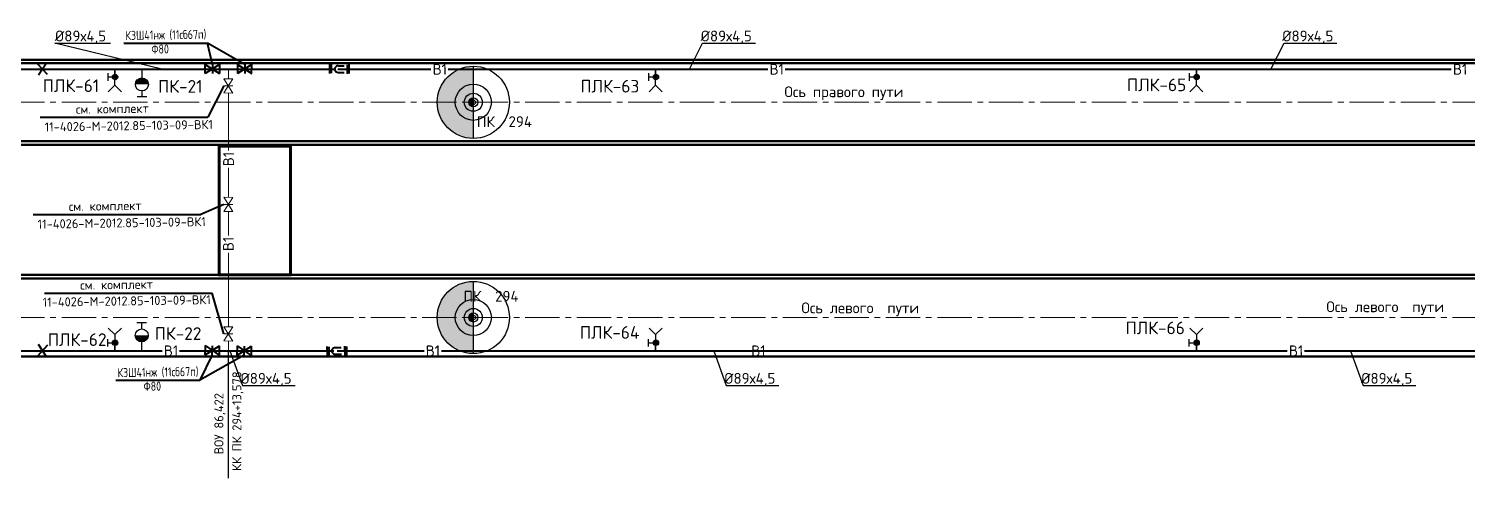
# Paper-space layout 'л2-л8' of a CAD drawing. Header units: millimetres. Extents: x 10032 to 18918, y -3051 to 627.
# Drawn here: x 14627.9 to 15026.9, y 464.4 to 588.8 of the extents above; entities that cross this region are included whole.
import ezdxf

# ---------------------------------------------------------------- set-up
doc = ezdxf.new("R2010")
doc.units = ezdxf.units.MM
doc.header["$LTSCALE"] = 0.5
doc.linetypes.add('CENTER2', pattern=[28.575, 19.05, -3.175, 3.175, -3.175])
for name, color, linetype in [('1_NADPIS', 7, 'Continuous'), ('3_Текст', 7, 'Continuous'), ('ВК_надписи', 7, 'Continuous'), ('ВК_сети', 4, 'Continuous'), ('ГТ_ПК', 2, 'Continuous'), ('ГТ_ПК @ 0.25', 2, 'Continuous'), ('ГТ_ПК @ 0.5', 2, 'Continuous'), ('ГТ_ПК @ 1', 2, 'Continuous'), ('ГТ_ПК @ 2', 2, 'Continuous'), ('ГТ_ПК @ 4', 2, 'Continuous')]:
    doc.layers.add(name, color=color, linetype=linetype)
for name, color, linetype, lineweight in [('1_PK500', 5, 'Continuous', 35), ('А_Конструкции', 4, 'Continuous', 50), ('АР_Оси', 242, 'CENTER2', 18)]:
    doc.layers.add(name, color=color, linetype=linetype, lineweight=lineweight)
doc.styles.add('Стандарт ММП', font='isocpeur.ttf')

# ---------------------------------------------------------------- blocks, each defined once
blk = doc.blocks.new('ПК')
at = {"layer": 'ГТ_ПК'}
blk.add_hatch(color=0, dxfattribs=at).paths.add_polyline_path([(0, -2.5, 0.414214), (2.5, 0, 0.414214), (0, 2.5)])
at = {"layer": 'ГТ_ПК', "color": 0}
blk.add_line((0, -2.5), (0, 2.5), dxfattribs=at)
blk.add_circle((0, 0), 2.5, dxfattribs=at)
blk = doc.blocks.new('*U621')
at = {"layer": 'ГТ_ПК @ 0.25', "extrusion": (9.32183e-09, 7.72587e-22, 1), "xscale": 0.2500000000000061, "yscale": 0.2500000000000053, "zscale": 0.2500000000000053, "rotation": 180}
blk.add_blockref('ПК', (14751.19, 568.47, 0), dxfattribs=at)
at = {"layer": 'ГТ_ПК @ 0.5', "extrusion": (9.32183e-09, 7.72587e-22, 1), "xscale": 0.5000000000000189, "yscale": 0.5000000000000173, "zscale": 0.5000000000000173, "rotation": 180}
blk.add_blockref('ПК', (14751.19, 568.47, 0), dxfattribs=at)
at = {"layer": 'ГТ_ПК @ 1', "extrusion": (9.32183e-09, 7.72587e-22, 1), "rotation": 179.9999999999641}
blk.add_blockref('ПК', (14751.19, 568.47, 0), dxfattribs=at)
at = {"layer": 'ГТ_ПК @ 2', "extrusion": (9.32183e-09, 7.72587e-22, 1), "xscale": 2.000000000000075, "yscale": 2.000000000000069, "zscale": 2.000000000000069, "rotation": 180}
blk.add_blockref('ПК', (14751.19, 568.47, 0), dxfattribs=at)
at = {"layer": 'ГТ_ПК @ 4', "extrusion": (9.32183e-09, 7.72587e-22, 1), "xscale": 4.000000000000098, "yscale": 4.000000000000085, "zscale": 4.000000000000085, "rotation": 180}
blk.add_blockref('ПК', (14751.19, 568.47, 0), dxfattribs=at)
blk = doc.blocks.new('*U624')
at = {"layer": 'ГТ_ПК @ 0.25', "extrusion": (9.32183e-09, 7.72587e-22, 1), "xscale": 0.2500000000000061, "yscale": 0.2500000000000053, "zscale": 0.2500000000000053, "rotation": 180}
blk.add_blockref('ПК', (14751.19, 508.87, 0), dxfattribs=at)
at = {"layer": 'ГТ_ПК @ 0.5', "extrusion": (9.32183e-09, 7.72587e-22, 1), "xscale": 0.5000000000000189, "yscale": 0.5000000000000173, "zscale": 0.5000000000000173, "rotation": 180}
blk.add_blockref('ПК', (14751.19, 508.87, 0), dxfattribs=at)
at = {"layer": 'ГТ_ПК @ 1', "extrusion": (9.32183e-09, 7.72587e-22, 1), "rotation": 179.9999999999641}
blk.add_blockref('ПК', (14751.19, 508.87, 0), dxfattribs=at)
at = {"layer": 'ГТ_ПК @ 2', "extrusion": (9.32183e-09, 7.72587e-22, 1), "xscale": 2.000000000000075, "yscale": 2.000000000000069, "zscale": 2.000000000000069, "rotation": 180}
blk.add_blockref('ПК', (14751.19, 508.87, 0), dxfattribs=at)
at = {"layer": 'ГТ_ПК @ 4', "extrusion": (9.32183e-09, 7.72587e-22, 1), "xscale": 4.000000000000098, "yscale": 4.000000000000085, "zscale": 4.000000000000085, "rotation": 180}
blk.add_blockref('ПК', (14751.19, 508.87, 0), dxfattribs=at)

psp = doc.layouts.new('л2-л8')

# ---------------------------------------------------------------- hatches: boundary and pattern name
at = {"layer": 'ВК_сети', "ltscale": 0.5}
h = psp.add_hatch(color=5, dxfattribs=at)
h.paths.add_polyline_path([(14652.5701, 575.4818, 0.41421356), (14651.8201, 576.2318), (14651.8201, 575.4818)])
h.paths.add_polyline_path([(14652.5701, 575.4818), (14651.8201, 575.4818), (14651.8201, 574.7318, 0.41421356)])
h.paths.add_polyline_path([(14651.8201, 575.4818), (14651.8201, 576.2318, 0.58408052), (14651.1782, 575.0938)])
h.paths.add_polyline_path([(14651.8201, 574.7318), (14651.8201, 575.4818), (14651.1782, 575.0938, 0.26256208)])
h = psp.add_hatch(color=5, dxfattribs=at)
h.paths.add_polyline_path([(14652.5701, 575.4818, 0.41421356), (14651.8201, 576.2318), (14651.8201, 575.4818)])
h.paths.add_polyline_path([(14652.5701, 575.4818), (14651.8201, 575.4818), (14651.8201, 574.7318, 0.41421356)])
h.paths.add_polyline_path([(14651.8201, 575.4818), (14651.8201, 576.2318, 0.58408052), (14651.1782, 575.0938)])
h.paths.add_polyline_path([(14651.8201, 574.7318), (14651.8201, 575.4818), (14651.1782, 575.0938, 0.26256208)])
h = psp.add_hatch(color=1, dxfattribs=at)
h.paths.add_polyline_path([(14657.4584, 573.4228), (14661.0584, 573.4228, 0.09159777), (14660.9396, 574.066), (14657.5773, 574.066, 0.09159777)])
h.paths.add_polyline_path([(14657.5773, 574.066), (14660.9396, 574.066, 0.68812614)])
h = psp.add_hatch(color=1, dxfattribs=at)
h.paths.add_polyline_path([(14657.4584, 573.4228), (14661.0584, 573.4228, 0.09159777), (14660.9396, 574.066), (14657.5773, 574.066, 0.09159777)])
h.paths.add_polyline_path([(14657.5773, 574.066), (14660.9396, 574.066, 0.68812614)])
h = psp.add_hatch(color=1, dxfattribs=at)
h.paths.add_polyline_path([(14657.4584, 573.4228), (14661.0584, 573.4228, 0.09159777), (14660.9396, 574.066), (14657.5773, 574.066, 0.09159777)])
h.paths.add_polyline_path([(14657.5773, 574.066), (14660.9396, 574.066, 0.68812614)])
h = psp.add_hatch(color=1, dxfattribs=at)
h.paths.add_polyline_path([(14657.4584, 573.4228), (14661.0584, 573.4228, 0.09159777), (14660.9396, 574.066), (14657.5773, 574.066, 0.09159777)])
h.paths.add_polyline_path([(14657.5773, 574.066), (14660.9396, 574.066, 0.68812614)])
h = psp.add_hatch(color=5, dxfattribs=at)
h.paths.add_polyline_path([(14802.5701, 575.4818, 0.41421356), (14801.8201, 576.2318), (14801.8201, 575.4818)])
h.paths.add_polyline_path([(14802.5701, 575.4818), (14801.8201, 575.4818), (14801.8201, 574.7318, 0.41421356)])
h.paths.add_polyline_path([(14801.8201, 575.4818), (14801.8201, 576.2318, 0.58408052), (14801.1782, 575.0938)])
h.paths.add_polyline_path([(14801.8201, 574.7318), (14801.8201, 575.4818), (14801.1782, 575.0938, 0.26256208)])
h = psp.add_hatch(color=5, dxfattribs=at)
h.paths.add_polyline_path([(14802.5701, 575.4818, 0.41421356), (14801.8201, 576.2318), (14801.8201, 575.4818)])
h.paths.add_polyline_path([(14802.5701, 575.4818), (14801.8201, 575.4818), (14801.8201, 574.7318, 0.41421356)])
h.paths.add_polyline_path([(14801.8201, 575.4818), (14801.8201, 576.2318, 0.58408052), (14801.1782, 575.0938)])
h.paths.add_polyline_path([(14801.8201, 574.7318), (14801.8201, 575.4818), (14801.1782, 575.0938, 0.26256208)])
h = psp.add_hatch(color=5, dxfattribs=at)
h.paths.add_polyline_path([(14952.5701, 575.4818, 0.41421356), (14951.8201, 576.2318), (14951.8201, 575.4818)])
h.paths.add_polyline_path([(14952.5701, 575.4818), (14951.8201, 575.4818), (14951.8201, 574.7318, 0.41421356)])
h.paths.add_polyline_path([(14951.8201, 575.4818), (14951.8201, 576.2318, 0.58408052), (14951.1782, 575.0938)])
h.paths.add_polyline_path([(14951.8201, 574.7318), (14951.8201, 575.4818), (14951.1782, 575.0938, 0.26256208)])
h = psp.add_hatch(color=5, dxfattribs=at)
h.paths.add_polyline_path([(14952.5701, 575.4818, 0.41421356), (14951.8201, 576.2318), (14951.8201, 575.4818)])
h.paths.add_polyline_path([(14952.5701, 575.4818), (14951.8201, 575.4818), (14951.8201, 574.7318, 0.41421356)])
h.paths.add_polyline_path([(14951.8201, 575.4818), (14951.8201, 576.2318, 0.58408052), (14951.1782, 575.0938)])
h.paths.add_polyline_path([(14951.8201, 574.7318), (14951.8201, 575.4818), (14951.1782, 575.0938, 0.26256208)])
h = psp.add_hatch(color=1, dxfattribs=at)
h.paths.add_polyline_path([(14657.4141, 503.9175), (14661.0141, 503.9175, -0.09159777), (14660.8953, 503.2744), (14657.5329, 503.2744, -0.09159777)])
h.paths.add_polyline_path([(14657.5329, 503.2744), (14660.8953, 503.2744, -0.68812614)])
h = psp.add_hatch(color=1, dxfattribs=at)
h.paths.add_polyline_path([(14657.4141, 503.9175), (14661.0141, 503.9175, -0.09159777), (14660.8953, 503.2744), (14657.5329, 503.2744, -0.09159777)])
h.paths.add_polyline_path([(14657.5329, 503.2744), (14660.8953, 503.2744, -0.68812614)])
h = psp.add_hatch(color=5, dxfattribs=at)
h.paths.add_polyline_path([(14652.5701, 501.8586, -0.41421356), (14651.8201, 501.1086), (14651.8201, 501.8586)])
h.paths.add_polyline_path([(14652.5701, 501.8586), (14651.8201, 501.8586), (14651.8201, 502.6086, -0.41421356)])
h.paths.add_polyline_path([(14651.8201, 501.8586), (14651.8201, 501.1086, -0.58408052), (14651.1782, 502.2466)])
h.paths.add_polyline_path([(14651.8201, 502.6086), (14651.8201, 501.8586), (14651.1782, 502.2466, -0.26256208)])
h = psp.add_hatch(color=5, dxfattribs=at)
h.paths.add_polyline_path([(14652.5701, 501.8586, -0.41421356), (14651.8201, 501.1086), (14651.8201, 501.8586)])
h.paths.add_polyline_path([(14652.5701, 501.8586), (14651.8201, 501.8586), (14651.8201, 502.6086, -0.41421356)])
h.paths.add_polyline_path([(14651.8201, 501.8586), (14651.8201, 501.1086, -0.58408052), (14651.1782, 502.2466)])
h.paths.add_polyline_path([(14651.8201, 502.6086), (14651.8201, 501.8586), (14651.1782, 502.2466, -0.26256208)])
h = psp.add_hatch(color=5, dxfattribs=at)
h.paths.add_polyline_path([(14802.5701, 501.8586, -0.41421356), (14801.8201, 501.1086), (14801.8201, 501.8586)])
h.paths.add_polyline_path([(14802.5701, 501.8586), (14801.8201, 501.8586), (14801.8201, 502.6086, -0.41421356)])
h.paths.add_polyline_path([(14801.8201, 501.8586), (14801.8201, 501.1086, -0.58408052), (14801.1782, 502.2466)])
h.paths.add_polyline_path([(14801.8201, 502.6086), (14801.8201, 501.8586), (14801.1782, 502.2466, -0.26256208)])
h = psp.add_hatch(color=5, dxfattribs=at)
h.paths.add_polyline_path([(14802.5701, 501.8586, -0.41421356), (14801.8201, 501.1086), (14801.8201, 501.8586)])
h.paths.add_polyline_path([(14802.5701, 501.8586), (14801.8201, 501.8586), (14801.8201, 502.6086, -0.41421356)])
h.paths.add_polyline_path([(14801.8201, 501.8586), (14801.8201, 501.1086, -0.58408052), (14801.1782, 502.2466)])
h.paths.add_polyline_path([(14801.8201, 502.6086), (14801.8201, 501.8586), (14801.1782, 502.2466, -0.26256208)])
h = psp.add_hatch(color=5, dxfattribs=at)
h.paths.add_polyline_path([(14952.5701, 501.8586, -0.41421356), (14951.8201, 501.1086), (14951.8201, 501.8586)])
h.paths.add_polyline_path([(14952.5701, 501.8586), (14951.8201, 501.8586), (14951.8201, 502.6086, -0.41421356)])
h.paths.add_polyline_path([(14951.8201, 501.8586), (14951.8201, 501.1086, -0.58408052), (14951.1782, 502.2466)])
h.paths.add_polyline_path([(14951.8201, 502.6086), (14951.8201, 501.8586), (14951.1782, 502.2466, -0.26256208)])
h = psp.add_hatch(color=5, dxfattribs=at)
h.paths.add_polyline_path([(14952.5701, 501.8586, -0.41421356), (14951.8201, 501.1086), (14951.8201, 501.8586)])
h.paths.add_polyline_path([(14952.5701, 501.8586), (14951.8201, 501.8586), (14951.8201, 502.6086, -0.41421356)])
h.paths.add_polyline_path([(14951.8201, 501.8586), (14951.8201, 501.1086, -0.58408052), (14951.1782, 502.2466)])
h.paths.add_polyline_path([(14951.8201, 502.6086), (14951.8201, 501.8586), (14951.1782, 502.2466, -0.26256208)])

# ---------------------------------------------------------------- linework, layer by layer
at = {"layer": '1_NADPIS', "color": 1, "linetype": 'Continuous'}
psp.add_line((14683.2476, 464.3617, 7.3533), (14683.2476, 499.6784, 7.3533), dxfattribs=at)
at = {"layer": 'Defpoints', "color": 6, "linetype": 'Continuous', "lineweight": 140, "elevation": 7.3537}
psp.add_lwpolyline([(14680.6583, 556.3645), (14700.4823, 556.3645), (14700.4823, 520.6704), (14680.6583, 520.6704)], close=True, dxfattribs=at)
at = {"layer": 'А_Конструкции'}
for p, q in [((13751.1934, 580.2702), (15080.2691, 580.2702)), ((13751.1934, 579.2702), (15080.2691, 579.2702)), ((13751.1934, 557.6702), (15080.2691, 557.6702)), ((13751.1934, 556.6702), (15080.2691, 556.6702)), ((13751.1934, 520.6702), (15080.2691, 520.6702)), ((13751.1934, 519.6702), (15080.2691, 519.6702)), ((13751.1934, 498.0702), (15080.2691, 498.0702))]:
    psp.add_line(p, q, dxfattribs=at)
at = {"layer": 'АР_Оси', "color": 7}
for p, q in [((13751.1934, 568.4702), (15078.7126, 568.4702)), ((13751.1934, 508.8702), (15078.7126, 508.8702))]:
    psp.add_line(p, q, dxfattribs=at)
at = {"layer": 'ВК_надписи'}
for p, q in [((14664.7986, 577.6617, 0), (14635.1294, 584.8594, 0)), ((14635.1294, 584.8594, 0), (14650.5937, 584.8594, 0)), ((14811.1349, 577.6617, 0), (14814.7946, 584.8594, 0)), ((14814.7946, 584.8594, 0), (14829.4341, 584.8594, 0)), ((14972.44, 577.6617, 0), (14976.0997, 584.8594, 0)), ((14976.0997, 584.8594, 0), (14990.7392, 584.8594, 0)), ((14683.6857, 499.6786, 0), (14687.138, 490.0475, 0)), ((14817.8696, 499.6786, 0), (14821.3219, 490.0475, 0)), ((14994.5493, 499.6786, 0), (14998.0015, 490.0475, 0)), ((14687.138, 490.0475, 0), (14701.7774, 490.0475, 0)), ((14821.3219, 490.0475, 0), (14835.9613, 490.0475, 0)), ((14998.0015, 490.0475, 0), (15012.641, 490.0475, 0))]:
    psp.add_line(p, q, dxfattribs=at)
at = {"layer": 'ВК_сети', "color": 2, "lineweight": 40, "ltscale": 0.5}
for p, q in [((14654.2314, 584.8775, 0), (14677.4647, 584.8775, 0)), ((14678.8158, 578.921, 7.3533), (14677.4647, 584.8775, 0)), ((14687.7911, 578.921, 7.3533), (14677.4647, 584.8775, 0)), ((14681.9881, 573.0281, 7.3533), (14677.536, 564.3415, 0)), ((14631.0245, 564.3415, 0), (14677.536, 564.3415, 0)), ((14681.9685, 540.1984, 7.3533), (14675.5705, 537.4311, -0.4846)), ((14629.0589, 537.4311, -0.4846), (14675.5705, 537.4311, -0.4846)), ((14632.2145, 515.6357, 0.2201), (14678.726, 515.6357, 0.2201)), ((14681.9882, 504.3391, 7.3533), (14678.726, 515.6357, 0.2201)), ((14678.7898, 498.5146, 7.3533), (14675.2946, 491.484, 0)), ((14687.6513, 498.4197, 7.3533), (14675.2946, 491.484, 0)), ((14652.0613, 491.484, 0), (14675.2946, 491.484, 0))]:
    psp.add_line(p, q, dxfattribs=at)
at = {"layer": 'ВК_сети', "color": 5, "lineweight": 40, "ltscale": 0.5}
for p, q in [((14633.0615, 576.1659, 0), (14630.3054, 579.1575, 0)), ((14632.817, 579.3504, 0), (14630.5498, 575.9731, 0)), ((14711.3617, 576.448, 0), (14711.3921, 578.9306, 0)), ((14711.8581, 576.5081, 0), (14711.8885, 578.9906, 0)), ((14713.7032, 578.5584, 0), (14715.3741, 578.5379, 0)), ((14716.2613, 576.388, 0), (14716.2917, 578.8705, 0)), ((14716.7577, 576.448, 0), (14716.7881, 578.9306, 0)), ((14713.6812, 576.7635, 0), (14715.3521, 576.743, 0)), ((14633.0615, 501.1744, 0), (14630.3054, 498.1828, 0)), ((14632.817, 497.99, 0), (14630.5498, 501.3672, 0)), ((14710.5798, 500.8361, 0), (14710.6102, 498.3536, 0)), ((14711.0762, 500.776, 0), (14711.1066, 498.2935, 0)), ((14712.8993, 500.5206, 0), (14714.5702, 500.5411, 0)), ((14715.4794, 500.8961, 0), (14715.5098, 498.4136, 0)), ((14715.9757, 500.8361, 0), (14716.0062, 498.3536, 0)), ((14712.9213, 498.7258, 0), (14714.5922, 498.7462, 0))]:
    psp.add_line(p, q, dxfattribs=at)
at = {"layer": 'ВК_сети', "color": 2, "lineweight": 40, "ltscale": 0.5, "extrusion": (-2.28755e-08, -1.06431e-06, 1)}
for p, q in [((14676.7916, 576.403, 7.3533), (14676.8457, 578.9215, 7.3533)), ((14689.707, 576.403, 7.3533), (14689.7612, 578.9215, 7.3533)), ((14676.8201, 498.5564, 7.3533), (14676.8743, 501.0749, 7.3533)), ((14676.8201, 498.5564, 7.3533), (14680.8135, 500.9902, 7.3533)), ((14680.7594, 498.4717, 7.3533), (14676.8743, 501.0749, 7.3533)), ((14678.7898, 498.5146, 7.3533), (14678.8439, 501.0331, 7.3533)), ((14680.7594, 498.4717, 7.3533), (14680.8135, 500.9902, 7.3533)), ((14689.6209, 498.3769, 7.3533), (14689.6751, 500.8953, 7.3533))]:
    psp.add_line(p, q, dxfattribs=at)
at = {"layer": 'ВК_сети', "color": 2, "lineweight": 40, "ltscale": 0.5, "extrusion": (-1.06675e-13, 1.06455e-06, 1)}
for p, q in [((14680.7859, 578.9215, 7.3533), (14676.8457, 576.4024, 7.3533)), ((14676.8457, 578.9215, 7.3533), (14680.7859, 576.4024, 7.3533)), ((14678.8158, 578.921, 7.3533), (14678.8158, 576.4019, 7.3533)), ((14680.7859, 578.9215, 7.3533), (14680.7859, 576.4024, 7.3533))]:
    psp.add_line(p, q, dxfattribs=at)
at = {"layer": 'ВК_сети', "color": 2, "lineweight": 40, "ltscale": 0.5, "extrusion": (1.06675e-13, 1.06455e-06, 1)}
for p, q in [((14685.821, 578.9215, 7.3533), (14685.821, 576.4024, 7.3533)), ((14685.821, 578.9215, 7.3533), (14689.7612, 576.4024, 7.3533)), ((14689.7612, 578.9215, 7.3533), (14685.821, 576.4024, 7.3533)), ((14687.7911, 578.921, 7.3533), (14687.7911, 576.4019, 7.3533))]:
    psp.add_line(p, q, dxfattribs=at)
at = {"layer": 'ВК_сети', "color": 5, "ltscale": 0.5}
for p, q in [((14649.7905, 576.5134, 0), (14649.7905, 574.4516, 0)), ((14649.7905, 576.5134, 0), (14649.7905, 574.4516, 0)), ((14649.7905, 575.4825, 0), (14651.8201, 575.4825, 0)), ((14649.7905, 575.4825, 0), (14651.8201, 575.4825, 0)), ((14651.7584, 573.223, 0), (14651.7584, 577.6617, 0)), ((14651.7584, 573.223, 0), (14651.7584, 577.6617, 0)), ((14799.7905, 576.5134, 0), (14799.7905, 574.4516, 0)), ((14799.7905, 576.5134, 0), (14799.7905, 574.4516, 0)), ((14799.7905, 575.4825, 0), (14801.8201, 575.4825, 0)), ((14799.7905, 575.4825, 0), (14801.8201, 575.4825, 0)), ((14801.7584, 573.223, 0), (14801.7584, 577.6617, 0)), ((14801.7584, 573.223, 0), (14801.7584, 577.6617, 0)), ((14949.7905, 576.5134, 0), (14949.7905, 574.4516, 0)), ((14949.7905, 576.5134, 0), (14949.7905, 574.4516, 0)), ((14949.7905, 575.4825, 0), (14951.8201, 575.4825, 0)), ((14949.7905, 575.4825, 0), (14951.8201, 575.4825, 0)), ((14951.7584, 573.223, 0), (14951.7584, 577.6617, 0)), ((14951.7584, 573.223, 0), (14951.7584, 577.6617, 0)), ((14651.7584, 573.223, 0), (14649.9342, 571.3988, 0)), ((14651.7584, 573.223, 0), (14649.9342, 571.3988, 0)), ((14651.7584, 573.223, 0), (14653.5826, 571.3988, 0)), ((14651.7584, 573.223, 0), (14653.5826, 571.3988, 0)), ((14801.7584, 573.223, 0), (14799.9342, 571.3988, 0)), ((14801.7584, 573.223, 0), (14799.9342, 571.3988, 0)), ((14801.7584, 573.223, 0), (14803.5826, 571.3988, 0)), ((14801.7584, 573.223, 0), (14803.5826, 571.3988, 0)), ((14951.7584, 573.223, 0), (14949.9342, 571.3988, 0)), ((14951.7584, 573.223, 0), (14949.9342, 571.3988, 0)), ((14951.7584, 573.223, 0), (14953.5826, 571.3988, 0)), ((14951.7584, 573.223, 0), (14953.5826, 571.3988, 0)), ((14649.7905, 500.8269, 0), (14649.7905, 502.8888, 0)), ((14649.7905, 500.8269, 0), (14649.7905, 502.8888, 0)), ((14651.7584, 504.1174, 0), (14649.9342, 505.9416, 0)), ((14651.7584, 504.1174, 0), (14649.9342, 505.9416, 0)), ((14651.7584, 504.1174, 0), (14653.5826, 505.9416, 0)), ((14651.7584, 504.1174, 0), (14653.5826, 505.9416, 0)), ((14651.7584, 504.1174, 0), (14651.7584, 499.6786, 0)), ((14651.7584, 504.1174, 0), (14651.7584, 499.6786, 0)), ((14799.7905, 500.8269, 0), (14799.7905, 502.8888, 0)), ((14799.7905, 500.8269, 0), (14799.7905, 502.8887, 0)), ((14801.7584, 504.1174, 0), (14799.9342, 505.9416, 0)), ((14801.7584, 504.1174, 0), (14799.9342, 505.9415, 0)), ((14801.7584, 504.1174, 0), (14803.5826, 505.9416, 0)), ((14801.7584, 504.1174, 0), (14803.5826, 505.9415, 0)), ((14801.7584, 504.1174, 0), (14801.7584, 499.6786, 0)), ((14801.7584, 504.1174, 0), (14801.7584, 499.6786, 0)), ((14949.7905, 500.8269, 0), (14949.7905, 502.8888, 0)), ((14949.7905, 500.8269, 0), (14949.7905, 502.8888, 0)), ((14951.7584, 504.1174, 0), (14949.9342, 505.9416, 0)), ((14951.7584, 504.1174, 0), (14949.9342, 505.9416, 0)), ((14951.7584, 504.1174, 0), (14953.5826, 505.9416, 0)), ((14951.7584, 504.1174, 0), (14953.5826, 505.9416, 0)), ((14951.7584, 504.1174, 0), (14951.7584, 499.6786, 0)), ((14951.7584, 504.1174, 0), (14951.7584, 499.6786, 0)), ((14649.7905, 501.8578, 0), (14651.8201, 501.8578, 0)), ((14649.7905, 501.8578, 0), (14651.8201, 501.8578, 0)), ((14799.7905, 501.8578, 0), (14801.8201, 501.8578, 0)), ((14799.7905, 501.8578, 0), (14801.8201, 501.8578, 0)), ((14949.7905, 501.8578, 0), (14951.8201, 501.8578, 0)), ((14949.7905, 501.8578, 0), (14951.8201, 501.8578, 0))]:
    psp.add_line(p, q, dxfattribs=at)
at = {"layer": 'ВК_сети', "color": 5, "lineweight": 30, "ltscale": 0.5, "extrusion": (-3.27269e-07, 1.1423e-06, 1)}
for p, q in [((14651.7584, 577.6617, 0), (14651.7584, 574.7068, 0)), ((14651.7584, 577.6617, 0), (14651.7584, 574.7068, 0)), ((14801.7584, 577.6617, 0), (14801.7584, 574.7068, 0)), ((14801.7584, 577.6617, 0), (14801.7584, 574.7068, 0)), ((14951.7584, 577.6617, 0), (14951.7584, 574.7068, 0)), ((14951.7584, 577.6617, 0), (14951.7584, 574.7068, 0))]:
    psp.add_line(p, q, dxfattribs=at)
at = {"layer": 'ВК_сети', "color": 1, "lineweight": 30, "ltscale": 0.5}
for p, q in [((14659.2584, 574.7003, -0.0001), (14658.7411, 574.6965, -0.0001)), ((14659.2584, 574.7003, -0.0001), (14658.7411, 574.6965, -0.0001)), ((14659.2584, 574.7003, -0.0001), (14658.7411, 574.6965, -0.0001)), ((14659.2584, 574.7003, -0.0001), (14658.7411, 574.6965, -0.0001)), ((14659.2555, 575.1023, -0.0001), (14659.2584, 574.7003, -0.0001)), ((14659.2555, 575.1023, -0.0001), (14659.2584, 574.7003, -0.0001)), ((14659.2555, 575.1023, -0.0001), (14659.2584, 574.7003, -0.0001)), ((14659.2555, 575.1023, -0.0001), (14659.2584, 574.7003, -0.0001)), ((14659.2584, 574.7003, -0.0001), (14659.7758, 574.7041, -0.0001)), ((14659.2584, 574.7003, -0.0001), (14659.7758, 574.7041, -0.0001)), ((14659.2584, 574.7003, -0.0001), (14659.7758, 574.7041, -0.0001)), ((14659.2584, 574.7003, -0.0001), (14659.7758, 574.7041, -0.0001)), ((14659.2141, 502.64, -0.0001), (14658.6967, 502.6439, -0.0001)), ((14659.2141, 502.64, -0.0001), (14658.6967, 502.6439, -0.0001)), ((14659.2111, 502.2381, -0.0001), (14659.2141, 502.64, -0.0001)), ((14659.2111, 502.2381, -0.0001), (14659.2141, 502.64, -0.0001)), ((14659.2141, 502.64, -0.0001), (14659.7315, 502.6362, -0.0001)), ((14659.2141, 502.64, -0.0001), (14659.7315, 502.6362, -0.0001))]:
    psp.add_line(p, q, dxfattribs=at)
at = {"layer": 'ВК_сети', "color": 1, "ltscale": 0.5}
for p, q in [((14659.2584, 577.6617, 0), (14659.2584, 575.2228, 0)), ((14659.2584, 577.6617, 0), (14659.2584, 575.2228, 0)), ((14659.2584, 577.6617, 0), (14659.2584, 575.2228, 0)), ((14659.2584, 577.6617, 0), (14659.2584, 575.2228, 0)), ((14659.2584, 571.6228, 0), (14659.2584, 569.9699, 0)), ((14659.2584, 571.6228, 0), (14659.2584, 569.9699, 0)), ((14659.2584, 571.6228, 0), (14659.2584, 569.9699, 0)), ((14659.2584, 571.6228, 0), (14659.2584, 569.9699, 0)), ((14660.6003, 569.9699, 0), (14657.9165, 569.9699, 0)), ((14660.6003, 569.9699, 0), (14657.9165, 569.9699, 0)), ((14660.6003, 569.9699, 0), (14657.9165, 569.9699, 0)), ((14660.6003, 569.9699, 0), (14657.9165, 569.9699, 0)), ((14660.556, 507.3704, 0), (14657.8722, 507.3704, 0)), ((14660.556, 507.3704, 0), (14657.8722, 507.3704, 0)), ((14659.2141, 505.7175, 0), (14659.2141, 507.3704, 0)), ((14659.2141, 505.7175, 0), (14659.2141, 507.3704, 0)), ((14659.2141, 499.6786, 0), (14659.2141, 502.1175, 0)), ((14659.2141, 499.6786, 0), (14659.2141, 502.1175, 0))]:
    psp.add_line(p, q, dxfattribs=at)
at = {"layer": 'ВК_сети', "color": 5, "lineweight": 18, "ltscale": 0.5, "extrusion": (-6.58679e-07, 4.12574e-07, 1)}
for p, q in [((14681.9675, 571.0581, 7.3533), (14684.5267, 574.9723, 7.3533)), ((14682.0078, 574.9981, 7.3533), (14684.5267, 574.9723, 7.3533)), ((14682.0078, 574.9981, 7.3533), (14684.4864, 571.0323, 7.3533)), ((14681.9675, 571.0581, 7.3533), (14684.4864, 571.0323, 7.3533)), ((14681.9881, 573.0281, 7.3533), (14684.5071, 573.0023, 7.3533)), ((14681.9479, 538.2285, 7.3533), (14684.5071, 542.1427, 7.3533)), ((14681.9685, 540.1984, 7.3533), (14684.4874, 540.1727, 7.3533)), ((14681.9881, 542.1684, 7.3533), (14684.5071, 542.1427, 7.3533)), ((14681.9881, 542.1684, 7.3533), (14684.4668, 538.2027, 7.3533)), ((14681.9479, 538.2285, 7.3533), (14684.4668, 538.2027, 7.3533))]:
    psp.add_line(p, q, dxfattribs=at)
at = {"layer": 'ВК_сети', "color": 5, "lineweight": 18, "ltscale": 0.5}
for p, q in [((14683.2476, 574.9854, 7.3533), (14683.2476, 577.6616, 7.3533)), ((14683.2476, 555.0967, 7.3533), (14683.2476, 571.045, 7.3533)), ((14683.2476, 542.1556, 7.3533), (14683.2476, 550.2967, 7.3533)), ((14683.2476, 531.5971, 7.3533), (14683.2476, 538.2152, 7.3533)), ((14683.2476, 506.2951, 7.3533), (14683.2476, 526.797, 7.3533)), ((14683.2476, 499.6784, 7.3533), (14683.2476, 502.3547, 7.3533)), ((14683.2476, 499.6784, 7.3533), (14683.2476, 502.3547, 7.3533))]:
    psp.add_line(p, q, dxfattribs=at)
at = {"layer": 'ВК_сети', "color": 5, "lineweight": 18, "ltscale": 0.5, "extrusion": (-6.67393e-07, -3.98325e-07, 1)}
for p, q in [((14681.9655, 502.3691, 7.3533), (14684.5287, 506.2807, 7.3533)), ((14681.9882, 504.3391, 7.3533), (14684.5071, 504.3107, 7.3533)), ((14682.0098, 506.3091, 7.3533), (14684.5287, 506.2807, 7.3533)), ((14682.0098, 506.3091, 7.3533), (14684.4844, 502.3408, 7.3533)), ((14681.9655, 502.3691, 7.3533), (14684.4844, 502.3408, 7.3533))]:
    psp.add_line(p, q, dxfattribs=at)
at = {"layer": 'ВК_сети', "color": 5, "lineweight": 30, "ltscale": 0.5, "extrusion": (-3.27269e-07, -1.1423e-06, 1)}
for p, q in [((14651.7584, 499.6786, 0), (14651.7584, 502.6335, 0)), ((14651.7584, 499.6786, 0), (14651.7584, 502.6335, 0)), ((14801.7584, 499.6786, 0), (14801.7584, 502.6335, 0)), ((14801.7584, 499.6786, 0), (14801.7584, 502.6335, 0)), ((14951.7584, 499.6786, 0), (14951.7584, 502.6335, 0)), ((14951.7584, 499.6786, 0), (14951.7584, 502.6335, 0))]:
    psp.add_line(p, q, dxfattribs=at)
at = {"layer": 'ВК_сети', "color": 2, "lineweight": 40, "ltscale": 0.5, "extrusion": (-2.28752e-08, -1.06431e-06, 1)}
for p, q in [((14685.6817, 498.4615, 7.3533), (14685.7358, 500.98, 7.3533)), ((14685.6817, 498.4615, 7.3533), (14689.6751, 500.8953, 7.3533)), ((14689.6209, 498.3769, 7.3533), (14685.7358, 500.98, 7.3533)), ((14687.6513, 498.4197, 7.3533), (14687.7055, 500.9382, 7.3533))]:
    psp.add_line(p, q, dxfattribs=at)
at = {"layer": 'ВК_сети', "color": 2, "lineweight": 40, "ltscale": 0.5}
for points, elevation in [([(14576.5553, 577.6617), (14712.4946, 577.6617)], 0), ([(14680.7859, 577.6617), (14685.821, 577.6617)], 0), ([(14713.6253, 577.6617), (14739.447, 577.6617)], 0), ([(14744.2473, 577.6617), (14832.8941, 577.6617)], 0), ([(14837.6943, 577.6617), (15022.4578, 577.6617)], 0), ([(14542.2959, 499.6786), (14664.8884, 499.6786)], 0), ([(14669.6886, 499.6786), (14712.4959, 499.6786)], 0), ([(14676.8442, 499.6788), (14676.8442, 499.6788)], 0), ([(14678.6617, 499.6788), (14678.9579, 499.6788)], 0), ([(14680.7853, 499.6784), (14685.7078, 499.6784)], 7.3533), ([(14713.3821, 499.6786), (14737.5246, 499.6786)], 0), ([(14742.3248, 499.6786), (14854.8509, 499.6786)], 0), ([(14854.8509, 499.6786), (14976.9662, 499.6786)], 0), ([(14981.7664, 499.6786), (15050.8141, 499.6786)], 0)]:
    psp.add_lwpolyline(points, dxfattribs=dict(at, elevation=elevation))
at = {"layer": 'ВК_сети', "color": 5, "lineweight": 18, "ltscale": 0.5}
for points, elevation in [([(14687.7905, 577.6616), (14687.7916, 577.6616)], 7.3533), ([(14680.7853, 499.6788), (14683.2461, 499.6788)], 0), ([(14680.7853, 499.6787), (14685.7078, 499.6787)], 0)]:
    psp.add_lwpolyline(points, dxfattribs=dict(at, elevation=elevation))
at = {"layer": 'ВК_сети', "color": 5, "ltscale": 0.5}
for centre in [(14651.8201, 575.4818, 0), (14651.8201, 575.4818, 0), (14801.8201, 575.4818, 0), (14801.8201, 575.4818, 0), (14951.8201, 575.4818, 0), (14951.8201, 575.4818, 0), (14651.8201, 501.8586, 0), (14651.8201, 501.8586, 0), (14801.8201, 501.8586, 0), (14801.8201, 501.8586, 0), (14951.8201, 501.8586, 0), (14951.8201, 501.8586, 0)]:
    psp.add_circle(centre, 0.75, dxfattribs=at)
at = {"layer": 'ВК_сети', "color": 1, "ltscale": 0.5}
for centre in [(14659.2584, 573.4228, 0), (14659.2584, 573.4228, 0), (14659.2584, 573.4228, 0), (14659.2584, 573.4228, 0), (14659.2141, 503.9175, 0), (14659.2141, 503.9175, 0)]:
    psp.add_circle(centre, 1.8, dxfattribs=at)
at = {"layer": 'ВК_сети', "color": 5, "lineweight": 40, "ltscale": 0.5}
for centre, start, end in [((14713.6253, 577.6617, 0), 85.038167, 273.557419), ((14712.8434, 499.6224, 0), 86.442581, 274.961833)]:
    psp.add_arc(centre, 0.9, start, end, dxfattribs=at)

# ---------------------------------------------------------------- block references
at = {"layer": 'ГТ_ПК', "color": 6, "linetype": 'Continuous', "lineweight": 120}
for name in ['*U621', '*U624']:
    psp.add_blockref(name, (0, 0), dxfattribs=at)

# ---------------------------------------------------------------- texts
at = {"layer": '1_NADPIS', "linetype": 'Continuous', "style": 'Стандарт ММП'}
for s, p in [('ПЛК-61', (14631.7679, 571.321, 0)), ('ПЛК-63', (14780.8843, 571.1721, 0)), ('ПЛК-65', (14932.5085, 571.5416, 0)), ('ПЛК-66', (14932.1217, 504.2302, 0)), ('ПЛК-62', (14633.1706, 500.9822, 0)), ('ПЛК-64', (14780.7525, 502.9802, 0))]:
    psp.add_text(s, height=3.5, rotation=360, dxfattribs=at).set_placement(p)
at = {"layer": '1_NADPIS', "color": 1, "linetype": 'Continuous', "style": 'Стандарт ММП'}
for s, height, rotation, p in [('ПК-21', 3.5, 360, (14663.7602, 571.1337, 0)), ('ПК-22', 3.5, 360, (14662.8321, 502.6676, 0)), ('КК ПК 294+13,578', 2.5, 90, (14686.8462, 466.3612)), ('ВОУ 86,422', 2.5, 90, (14681.8674, 470.9412))]:
    psp.add_text(s, height=height, rotation=rotation, dxfattribs=at).set_placement(p)
at = {"layer": '1_PK500', "style": 'Стандарт ММП'}
for p in [(14739.9125, 576.0987), (14833.3595, 576.0987), (15022.9232, 576.0987), (14665.3538, 498.1156), (14737.99, 498.1156), (14828.2871, 498.1156), (14977.4316, 498.1156)]:
    psp.add_text('В1', height=3, rotation=0.560426, dxfattribs=at).set_placement(p)
at = {"layer": '3_Текст', "color": 255, "style": 'Стандарт ММП'}
for s, p in [('Ось правого пути', (14837.4854, 569.8835)), ('Ось левого  пути', (14842.1929, 510.0386, -0.0004)), ('Ось левого  пути', (14987.8011, 510.339, -0.0004))]:
    psp.add_text(s, height=3, dxfattribs=at).set_placement(p)
at = {"layer": '3_Текст', "color": 6, "style": 'Стандарт ММП'}
for s, p in [('см. комплект ', (14640.9584, 565.2614)), ('               11-4026-М-2012.85-103-09-ВК1', (14608.4494, 560.0067)), ('см. комплект ', (14638.9928, 538.3511, -0.4846)), ('               11-4026-М-2012.85-103-09-ВК1', (14606.4839, 533.0963, -0.4846)), ('               11-4026-М-2012.85-103-09-ВК1', (14607.877, 511.477, 0.2201)), ('см. комплект ', (14642.1484, 516.5556, 0.2201))]:
    psp.add_text(s, height=2.5, rotation=0.881176, dxfattribs=at).set_placement(p)
at = {"layer": 'ВК_надписи', "lineweight": 30, "ltscale": 0.5, "style": 'Стандарт ММП'}
for p in [(14635.1294, 585.3306, 0), (14814.2337, 585.3306, 0), (14975.5388, 585.3306, 0), (14686.5771, 490.5187, 0), (14820.761, 490.5187, 0), (14997.4407, 490.5187, 0)]:
    psp.add_text('%%C89х4,5', height=3, dxfattribs=at).set_placement(p)
at = {"layer": 'ВК_надписи', "char_height": 3, "attachment_point": 8, "style": 'Стандарт ММП'}
for insert in [(14759.8262, 561.596), (14756.1017, 513.2453)]:
    psp.add_mtext('ПК  294', dxfattribs=dict(at, insert=insert))
at = {"layer": 'ВК_сети', "color": 2, "lineweight": 40, "ltscale": 0.5, "style": 'Стандарт ММП', "width": 0.8}
for s, p in [('КЗШ41нж (11сб67п)', (14654.6998, 585.7227, 0)), ('Ф80', (14661.9185, 581.9245, 0)), ('КЗШ41нж (11сб67п)', (14652.5298, 492.3293, 0)), ('Ф80', (14659.7484, 488.531, 0))]:
    psp.add_text(s, height=2.5, rotation=0.881176, dxfattribs=at).set_placement(p)
at = {"layer": 'ВК_сети', "color": 5, "lineweight": 18, "ltscale": 0.5, "style": 'Стандарт ММП'}
for p in [(14684.7902, 550.7406, 7.3533), (14684.7395, 527.2411, 7.3533)]:
    psp.add_text('В1', height=3, rotation=89.769634, dxfattribs=at).set_placement(p)

doc.saveas('drawing.dxf')
